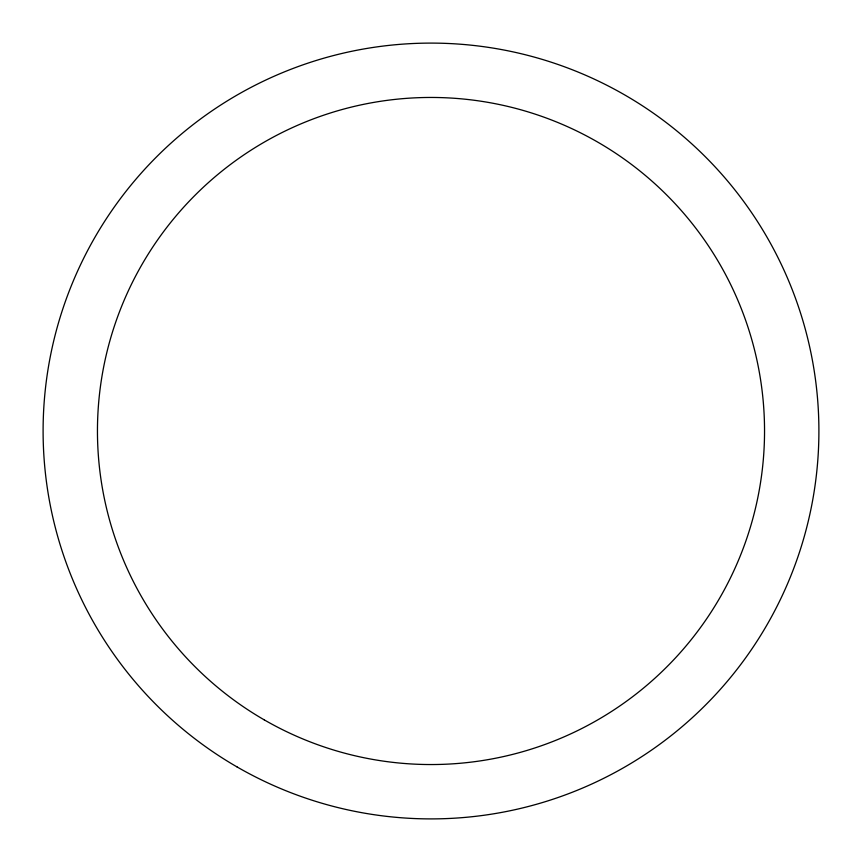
<?xml version="1.0" encoding="UTF-8"?>
<svg xmlns="http://www.w3.org/2000/svg" width="862" height="862" viewBox="0 0 862 862"><rect width="100%" height="100%" fill="white"/><g stroke="black" fill="none" stroke-linecap="round" stroke-linejoin="round"><path stroke-width="1.29" d="M264.225 719.856A333.54 333.54 0 0 0 764.54 431A333.54 333.54 0 0 0 264.225 142.144A333.54 333.54 0 0 0 264.225 719.856M237.05 766.932A387.9 387.9 0 0 0 818.9 431A387.9 387.9 0 0 0 237.05 95.068A387.9 387.9 0 0 0 237.05 766.932"/></g></svg>
